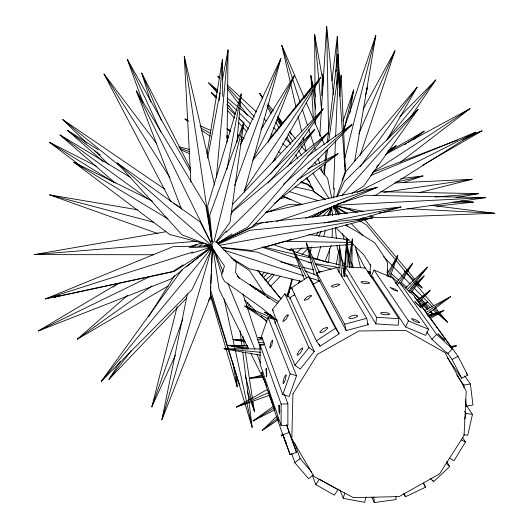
<?xml version="1.0" encoding="UTF-8"?>
<svg xmlns="http://www.w3.org/2000/svg" width="529" height="529" viewBox="0 0 529 529"><rect width="100%" height="100%" fill="white"/><g stroke="black" fill="none" stroke-linecap="round" stroke-linejoin="round"><path stroke-width="0.79" d="M284.476 394.561L287.875 403.799L287.875 425.303L281.13 425.574L260.096 364.203L260.023 344.749L264.573 344.591M227.08 142.169L228.059 49.891L222.411 79.78M339.029 272.918L339.38 244.901L344.538 276.713M351.811 267.674L352.347 238.956L348.651 260.777M332.166 237.468L332.351 228.468M332.622 215.376L332.655 213.736M387.215 275.966L387.585 262.939L385.218 258.278L374.744 242.804L355.237 230.525L345.463 225.182M336.788 84.713L337.786 54.295L339.889 87.206M336.08 71.838L336.166 69.365M336.226 67.719L337.297 36.389L331.981 80.593M321.692 95.531L322.445 74.139L323.464 82.326M210.813 286.149L210.37 296.875L161.9 419.728L187.411 293.866M210.912 283.676L211.322 273.771M211.421 271.298L212.38 248.2M333.482 189.137L335.479 140.707M335.644 136.601L338.282 72.579L342.375 131.728M212.367 248.167L210.502 289.68L252.174 427.353L249.007 402.073M369.877 275.179L370.485 264.467M333.739 197.972L334.341 188.073M339.902 96.562L341.205 75.125L343.645 130.987M319.754 135.973L326.671 26.45L333.422 94.572M221.572 65.748L221.744 63.275L221.77 65.748M219.462 100.556L222.418 59.46L206.971 154.025M344.333 276.323L346.998 240.345L349.497 267.257L346.852 238.467L343.89 274.445M328.582 262.622L329.66 248.623M344.326 272.389L344.472 270.742M344.974 264.989L345.192 262.523M236.866 142.374L241.211 93.931L207.646 206.052L211.984 241.674M349.768 267.654L352.347 238.956M216.354 177.79L228.059 49.891M209.993 246.653L210.158 245.013L224.448 266.041L221.572 275.543L224.422 281.223L261.015 307.395L277.136 320.805M345.457 266.748L344.829 272.68L375.848 323.9L398.185 325.256L398.932 318.696L365.539 268.058L345.457 266.748L376.575 317.321L375.848 323.9M324.634 164.05L323.847 170.602L324.475 172.983M325.031 160.77L326.3 150.124M327.187 142.751L337.786 54.295M212.519 244.127L209.735 214.986L243.849 122.166L230.016 222.246L216.017 241.958M324.039 175.046L325.732 162.853M326.069 160.413L327.656 149.026M328.674 141.706L338.282 72.579M339.248 88.145L341.205 75.125M349.814 113.378L353.689 89.884L343.076 121.148M354.582 161.821L375.821 35.489L343.625 129.995M336.299 264.507L338.672 250.686M207.606 158.125L219.971 92.701M226.921 169.419L241.211 93.931M309.419 256.605L309.749 254.991M310.245 252.571L311.402 246.924M464.766 419.047L466.029 413.4L464.66 411.35M466.042 404.89L472.457 414.366L467.742 435.307L463.735 434.712M343.956 129.876L353.689 89.884M213.749 242.566L243.849 122.166M175.403 355.144L151.823 406.9L177.129 306.76M344.723 158.614L375.821 35.489M366.048 496.949L364.633 502.338L343.281 498.384L344.683 492.982M365.281 95.928L367.576 87.206L366.2 90.188M287.809 296.729L292.477 279.252M244.253 192.113L280.859 58.587L240.371 144.933M161.9 419.728L211.792 248.094M317.043 259.329L320.706 246.673M323.682 236.384L325.514 230.055M329.865 215.019L331.696 208.691M286.949 296.333L292.054 278.902M360.09 155.599L395.011 50.652L363.079 109.364M268.044 317.466L261.471 336.206L282.751 394.601L289.151 396.486L296.551 375.729L273.804 319.205L268.044 317.466L290.143 373.824L282.751 394.601M151.823 406.9L182.882 318.822M366.194 91.074L367.576 87.206M389.926 277.275L397.735 255.547L387.096 274.167M234.592 185.626L280.859 58.587M342.005 180.356L345.153 171.978L342.541 134.187M336.404 197.072L345.47 172.877L343.711 132.627M294.064 295.149L294.646 293.608M298.422 283.584L299.586 280.502M308.599 256.591L309.465 254.284M310.338 251.969L310.92 250.429M325.004 261.723L331.167 245.516M268.263 142.308L294.289 75.561L260.883 129.572M287.353 295.612L290.831 287.273M358.788 133.791L395.011 50.652M318.789 236.43L321.129 231.147M328.159 215.296L331.167 208.505M388.008 276.528L397.735 255.547M337.462 196.418L344.412 181.46L418.003 109.377L363.74 186.01L351.977 193.495M374.089 270.068L371.51 275.53L405.545 326.948L425.713 335.346L428.616 329.303L392.26 277.738L374.089 270.068L408.441 320.885L428.616 329.303M405.545 326.948L408.441 320.885M212.4 247.288L191.888 289.793L101.27 381.369L181.983 269.744L212.096 247.05M253.193 159.117L294.289 75.561M287.485 295.678L289.78 291.334M308.771 92.568L311.918 86.782L268.276 140.549M272.918 162.039L320.62 77.432L252.789 160.261M316.428 235.273L318.438 231.715M327.669 215.349L332.086 207.527M386.858 140.192L417.15 87.166L345.206 172.355M230.948 214.41L232.628 211.567L328.132 132.686L247.592 227.331L217.598 243.042M400.268 283.914L412.514 263.482L395.613 283.537M210.357 249.205L211.203 247.817M462.796 437.886L465.434 442.032L454.027 460.673L449.134 458.127M274.862 323.226L276.998 319.747M289.799 298.878L291.082 296.795L294.627 294.798M186.777 297.867L108.934 379.405L120.4 361.287M148.623 316.699L174.643 275.596M304.201 98.473L311.918 86.782M315.793 484.637L319.41 479.168L337.978 489.709L334.361 495.157L315.793 484.637L312.434 475.426M243.915 190.89L320.62 77.432M297.298 147.036L323.226 108.789L232.436 204.452M371.768 174.292L374.545 170.186M376.403 167.455L378.261 164.717M410.729 116.863L435.77 79.945L399.904 116.545M282.982 434.296L281.203 435.989L282.605 433.952M246.19 305.345L248.081 302.641M206.865 245.489L207.811 244.14M397.339 284.919L412.514 263.482M360.143 166.655L417.15 87.166M287.564 166.622L314.748 129.44L231.451 212.103M108.934 379.405L131.179 350.78M210.562 248.643L211.574 247.341M408.838 291.129L427.465 267.178L405.439 288.027M410.947 292.735L424.113 275.867L410.802 288.199M272.316 309.716L284.86 293.826L289.647 297.338L314.286 351.448L300.254 369.083L294.931 365.228L272.316 309.716L273.513 310.596M294.931 365.228L308.962 347.573L284.86 293.826M270.438 174.061L323.226 108.789M387.539 138.638L435.77 79.945M101.27 381.369L212.228 247.188M246.633 307.785L249.278 304.625M267.257 283.127L274.134 274.908M209.081 246.547L210.139 245.291M261.511 275.814L264.725 272.038M216.004 242.818L226.313 230.981M268.091 183.014L314.748 129.44M281.203 435.989L282.823 434.13M342.032 195.479L418.003 109.377M407.006 289.872L427.465 267.178M409.129 292.325L424.113 275.867M418.856 302.495L430.057 290.547L416.845 300.346M396.862 285.124L399.494 282.38L413.724 295.486L452.388 348.862L447.679 353.722L431.922 339.294L426.758 331.888M263.382 277.606L267.965 272.871M289.74 250.376L291.459 248.604M322.974 216.044L331.571 207.163M431.922 339.294L436.637 334.421L399.494 282.38M307.647 156.042L351.983 124.5L252.439 226.61L217.75 243.525M247.956 308.956L250.865 306.026M270.068 286.705L280.542 276.164M302.072 254.502L309.055 247.479M226.048 232.456L328.132 132.686M423.332 304.704L424.516 303.553L421.091 305.815M278.029 419.881L262.225 430.408L276.991 416.092M422.129 307.065L427.472 302.013L421.236 305.96M430.242 478.441L433.568 481.694L449.663 466.558L446.754 461.599M199.393 246.408L203.01 243.089M265.029 280.476L272.461 273.943M296.61 252.703L302.185 247.803M417.705 301.358L430.057 290.547M168.189 285.958L77.274 339.195L127.681 295.281M283.524 184.185L351.983 124.5M388.63 152.107L396.181 145.706L387.79 150.785M413.89 139.438L424.179 131.159L387.155 152.531M182.545 269.883L171.046 279.008L38.346 330.929L118.509 283.266M186.38 266.834L211.302 247.056M262.225 430.408L277.712 418.188M313.241 475.035L308.572 478.712L294.832 462.683L300.095 458.524L294.587 443.004M274.511 203.275L338.011 153.708L307.938 168.777M209.193 298.561L211.15 297.034M313.366 217.161L318.577 213.088M421.289 306.079L424.516 303.553M400.585 162.092L469.937 108.71L385.33 154.514M421.553 306.509L427.472 302.013M426.949 314.543L450.516 296.716L424.377 310.735M388.266 151.631L396.181 145.706M316.249 216.864L328.192 208.128M274.974 409.744L253.054 420.958L273.109 406.55M77.274 339.195L151.896 286.037M207.692 246.289L209.041 245.33M205.212 251.262L209.233 248.412M113.014 287.128L114.363 286.182M115.712 285.243L117.742 283.835M404.566 144.781L406.596 143.372M407.952 142.433L424.179 131.159M317.03 216.533L329.904 207.712M217.558 243.386L231.993 233.871M208.366 300.247L211.131 298.435M291.486 287.763L308.599 276.548L311.872 281.448L339.102 333.753L320.012 346.231L316.368 340.828L291.486 287.763L292.722 289.594M373.99 171.429L469.937 108.71M316.368 340.828L335.479 328.33L308.599 276.548M183.173 264.824L172.95 271.483L45.408 298.931L172.857 246.712L211.653 245.74M297.291 180.131L338.011 153.708M212.063 247.003L174.22 271.476L54.15 297.285L57.211 296.042M426.281 312.315L450.516 296.716M370.809 175.469L475.743 132.184L376.39 194.837L374.016 195.38M253.054 420.958L274.134 407.958M430.454 318.518L443.891 310.483L428.55 316.216M311.978 217.168L326.003 209.048M422.863 165.068L482.018 130.828L469.699 135.51M269.638 395.223L236.298 407.138L267.079 389.602M313.062 284.41L319.45 280.813M193.085 246.197L196.689 244.2M447.785 353.425L452.07 359.469L458.054 356.295L467.682 375.081L461.724 378.242L447.164 357.518M217.657 243.446L221.281 241.594M231.431 236.403L232.879 235.656M253.179 225.275L256.803 223.423L263.343 222.729M357.148 192.391L475.743 132.184M38.346 330.929L150.302 276.383M429.799 316.051L437.205 312.447L427.769 315.423M429.118 317.618L443.891 310.483M462.657 140.106L482.018 130.828M217.796 243.558L261.729 222.603L401.008 206.984L357.544 219.813M404.024 493.835L405.472 496.771L425.501 487.202L423.537 483.023M236.298 407.138L269.248 392.313M218.014 244.233L249.602 230.313L373.005 217.736L251.943 250.422L221.73 247.44M305.583 218.365L377.342 187.292L265.346 212.532M428.093 316.177L437.205 312.447M372.727 172.368L457.387 140.192M286.844 425.071L296.452 452.321L290.117 454.669L282.784 434.818L289.145 432.464L286.414 424.714M282.784 434.818L261.604 372.575L263.032 372.052M266.385 212.513L288.146 204.637L301.199 204.743M203.969 246.144L207.851 244.782M276.568 221.439L377.342 187.292M402.728 182.743L422.969 175.945L400.889 178.623M190.209 246.666L202.786 242.626M54.15 297.285L59.645 295.526M191.551 253.338L211.964 246.805M337.171 204.154L365.116 195.247L485.721 197.634L378.909 213.002M45.408 298.931L192.873 251.969M207.771 247.222L211.693 245.972M265.082 247.109L285.627 241.045M287.207 240.576L291.162 239.412M316.831 272.871L344.663 324.224L366.663 318.332L368.177 324.68L346.211 330.572L318.24 278.604L316.831 272.871L336.556 267.628L366.663 318.332M263.753 377.342L249.8 378.248L262.609 374.988M418.637 192.748L472.066 179.298L394.469 182.988M450.873 347.255L456.474 345.84L450.754 346.303M451.872 347.163L454.259 346.568L450.966 346.76M279.292 198.93L284.906 197.588L287.366 197.866M395.646 182.254L422.969 175.945M343.929 202.217L346.303 201.675M324.184 222.907L401.008 206.984M219.257 245.383L373.005 217.736M465.48 404.778L466.399 406.146L472.946 404.989L470.4 383.975L464.713 375.974M456.758 374.982L463.834 385.125L470.4 383.975M153.529 254.733L34.24 254.601L165.848 231.735M455.991 197.548L478.712 193.634L380.754 191.729M249.8 378.248L262.774 376.159M450.761 346.713L456.474 345.84M451.812 346.938L454.259 346.568M383.77 192.338L472.066 179.298M266.385 211.818L271.278 211.15M371.96 497.3L374.274 502.55L396.122 499.568L395.857 496.473M436.551 206.125L473.395 202.111L460.316 200.855M265.796 222.471L268.243 222.206M270.696 221.949L272.329 221.777M34.24 254.601L196.702 241.25M435.083 197.033L478.712 193.634M287.24 249.529L353.808 244.299M334.936 205.305L485.721 197.634M188.998 247.711L211.931 246.593M260.023 344.749L281.111 404.057L287.875 403.799M430.824 205.292L494.76 213.286L375.94 217.73L369.672 215.839M341.066 275.92L347.619 275.867M452.784 202.223L473.395 202.111M260.546 355.23L224.025 348.776L260.909 348.902M245.41 341.879L233.236 339.611L243.975 339.704M257.193 339.816L262.973 339.863M244.338 348.439L228.184 345.503L247.109 345.688M284.688 241.343L351.322 242.461M247.136 348.915L230.221 345.272L247.506 345.847M407.634 208.684L494.76 213.286M376.575 317.321L398.932 318.696M291.036 199.38L289.409 199.241L282.645 196.153M343.195 271.126L344.829 271.271M368.587 273.394L370.221 273.539M224.025 348.776L260.916 352.321M228.184 345.503L237.223 346.462M233.236 339.611L244.715 340.841M258.648 342.336L264.388 342.951M262.589 338.712L258.615 337.608L262.701 338.064M221.677 247.678L257.378 252.154L300.994 269.261M308.837 234.578L348.968 239.756M230.221 345.272L248.187 347.632M466.029 413.4L472.457 414.366M308.586 262.483L311.026 262.887M315.086 263.561L339.453 267.608M342.699 268.15L344.326 268.421M367.873 272.336L370.313 272.739M158.045 233.653L49.614 194.87L137.494 209.762M259.21 344.452L263.263 345.212M334.09 205.55L363.648 211.382M258.615 337.608L262.662 338.448M294.918 186.916L312.533 190.751L325.256 199.724M263.078 246.891L310.358 257.967M312.758 258.529L339.201 264.731M342.408 265.479L344.815 266.041M367.252 271.298L370.452 272.051M280.806 262.007L299.295 266.411M302.509 267.178L313.763 269.863M318.59 271.013L321.804 271.774M301.947 281.554L249.04 268.679L230.895 257.616M178.756 146.665L189.878 149.575M210.899 245.311L169.842 234.539L73.888 162.277L152.405 201.093M49.614 194.87L153.906 222.332M300.571 182.406L306.899 184.284L313.386 189.395M290.143 373.824L296.551 375.729M357.915 212.294L335.188 205.444L338.752 208.79M289.138 191.544L318.306 200.689M261.895 247.195L311.462 262.966M315.396 264.216L331.134 269.228M223.727 250.091L303.706 275.827M309.194 277.593L320.171 281.13M273.433 244.656L310.258 256.757M312.606 257.524L328.278 262.675M179.285 147.961L189.389 151.605M211.984 246.263L181.943 234.85L117.226 162.958L200.167 221.995L212.01 245.112M301.061 181.632L307.951 184.29L313.016 188.516M304.823 270.755L317.83 275.86M274.518 318.432L264.705 312.361L270.788 314.927M266.623 320.627L244.696 306.073L277.249 320.118M282.631 196.014L302.218 204.472M188.39 121.339L184.971 119.025L187.987 120.361M200.041 125.717L210.588 130.398M226.412 137.421L227.92 138.089M180.409 149.575L189.428 153.688M349.054 209.167L355.713 212.235M226.597 135.576L228.812 136.661M82.193 167.085L49.376 142.255L96.238 166.159M461.235 439.83L465.434 442.032M264.705 312.361L273.433 317.016M244.696 306.073L267.826 318.742M227.206 128.811L230.075 130.412M237.23 134.432L239.379 135.636M241.528 136.839L244.391 138.446M184.971 119.025L187.855 120.638M200.822 127.919L210.912 133.579M370.445 276.098L373.262 277.705M255.619 289.423L249.946 284.688L278.829 301.814M334.242 205.576L347.573 213.571M359.502 220.725L366.518 224.937L413.301 281.157M73.888 162.277L167.931 218.9M115.236 183.034L59.975 134.921L130.736 177.592M173.896 203.625L180.971 207.89M227.014 136.515L228.416 137.361M49.376 142.255L113.755 182.373M103.254 161.722L67.375 130.26L98.044 149.641M345.701 213.557L333.29 205.391L341.093 213.914M277.163 303.21L238.91 277.672L235.577 272.574L236.311 262.43L215.687 241.257M233.15 259.746L249.602 270.703L264.936 294.131M227.172 128.871L230.591 131.192M237.422 135.827L238.791 136.76M241.522 138.611L242.89 139.544M201.384 130.154L210.271 136.184M86.921 143.24L62.739 119.574L164.988 189.349M325.295 199.638L313.975 191.498L307.058 177.526M226.69 136.985L228.019 137.943M249.946 284.688L264.659 295.308M266.669 296.756L269.34 298.687M59.975 134.921L147.941 198.977M308.962 347.573L314.286 351.448M67.375 130.26L100.312 154.971M414.981 282.559L422.188 288.014L416.356 281.084M216.235 98.05L211.23 92.549L216.46 96.556M226.928 104.563L229.546 106.56M227.139 128.917L230.366 131.457M240.695 139.59L242.632 141.111M62.739 119.574L121.644 167.574M217.274 92.793L208.677 82.822L217.591 90.161M227.146 98.024L237.977 106.937M239.247 107.989L253.265 119.521M271.099 134.201L273.01 135.774M282.565 143.637L287.022 147.307M387.036 270.021L388.901 271.642M390.772 273.255L398.873 280.244M401.366 282.4L406.973 287.24M411.331 291.01L420.052 298.541M421.302 299.619L430.646 307.686M433.139 309.842L447.468 322.214L435.374 307.686M117.226 162.958L212.129 246.011M436.637 334.421L452.388 348.862M219.442 78.345L217.941 76.374L219.747 78.041M226.994 84.726L256.565 112.009M263.806 118.688L266.219 120.916M273.46 127.595L277.084 130.941M285.528 138.737L290.963 143.743M211.23 92.549L216.678 97.587M226.981 107.096L234.856 114.37M239.101 118.284L242.13 121.081M386.878 272.104L388.088 273.222M389.906 274.901L397.782 282.162M414.743 297.801L417.163 300.036M418.981 301.709L427.458 309.531M429.885 311.766L432.305 314.001M404.308 271.04L405.505 272.171M406.695 273.301L413.843 280.092M415.635 281.792L422.188 288.014M263.64 292.993L264.831 294.131M335.855 227.768L363.899 254.958L370.723 265.743M94.592 150.745L108.749 164.605M244.662 300.214L255.838 311.158M261.134 316.342L267.013 322.101M208.677 82.822L217.518 91.504M226.941 100.768L236.959 110.614M239.32 112.928L250.515 123.931M278.796 151.717L280.568 153.456M289.998 162.72L291.175 163.878M305.907 178.352L309.439 181.824M446.35 463.298L449.663 466.558M333.991 205.913L335.141 207.097M351.269 223.622L362.795 235.431M383.532 256.684L392.168 265.538M393.318 266.722L402.536 276.164M403.687 277.348L410.028 283.842M414.055 287.974L422.122 296.24M423.273 297.417L432.491 306.866M434.216 308.638L447.468 322.214M411.879 291.267L419.127 299.183M420.238 300.399L428.04 308.929M430.269 311.363L432.504 313.796M227.364 110.27L234.592 118.212M238.486 122.483L246.831 131.648M217.941 76.374L219.595 78.213M227.318 86.816L239.458 100.331M240.563 101.561L254.356 116.916M262.08 125.518L263.184 126.742M226.954 104.015L235.55 113.986M238.777 117.729L248.451 128.944M274.253 158.865L275.325 160.115M300.095 458.524L311.713 472.106M362.801 217.432L363.866 218.689M364.924 219.952L414.769 279.193M414.875 283.048L433.8 305.788M237.25 275.827L239.353 278.366M270.319 315.76L272.415 318.293M258 270.894L280.932 298.779M277.672 116.942L282.87 123.323M289.627 131.622L295.341 138.644M298.984 143.114L300.022 144.391M301.583 146.308L305.736 151.413M314.576 162.271L316.653 164.823M319.252 168.017L327.57 178.227L331.776 198.203M257.669 270.339L280.952 298.918M421.527 299.361L428.635 308.447M430.666 311.045L432.702 313.637M262.615 98.513L259.812 93.488L262.827 97.376M267.853 103.869L273.381 111.004M277.904 116.843L282.426 122.675M289.456 131.761L291.466 134.353M227.444 88.865L238.949 103.995M239.948 105.311L247.453 115.177M170.94 201.78L104.008 73.987L156.862 143.822M458.054 356.295L418.862 302.224L419.953 304.354M466.254 373.09L467.682 375.081M446.727 352.374L447.679 353.722M333.627 205.887L339.122 213.921M346.449 224.633L347.817 226.643M335.479 328.33L339.102 333.753M259.812 93.488L262.523 97.627M267.495 105.225L272.018 112.128M276.984 119.726L281.051 125.942M104.008 73.987L170.06 177.876M277.434 117.107L281.831 124.064M287.988 133.791L292.828 141.441M298.541 150.474L301.623 155.341M313.056 173.413L328.893 198.441M338.858 214.457L333.72 206.085L338.243 213.954M181.507 209.127L136.31 90.843L205.867 205.96L211.805 241.667M304.565 279.788L292.887 249.847L313.677 284.404M367.351 323.279L368.177 324.68M142.936 102.593L127.277 59.301L190.83 171.925M267.423 107.129L271.02 113.596M275.827 122.212L279.028 127.952M432.782 480.259L433.568 481.694M423.577 483.585L425.501 487.202M452.07 359.469L461.724 378.242M150.831 102.11L141.746 73.088L190.738 168.963M355.786 249.853L365.116 268.243M248.438 348.637L219.099 289.482L213.108 248.987M250.634 353.074L261.637 375.259M262.371 376.741L265.3 382.659M277.573 117.967L281.21 125.32M287.035 137.084L290.679 144.437M295.771 154.732L297.596 158.409M136.31 90.843L211.025 242.758M292.887 249.847L306.595 277.904M403.825 493.293L405.472 496.771M318.961 343.995L320.012 346.231M127.277 59.301L160.836 132.071M314.332 274.868L306.311 242.93L319.595 273.017M290.289 82.233L281.812 45.342L303.877 96.906M306.146 102.216L313.611 119.653M314.259 121.167L324.317 144.675M141.746 73.088L161.325 120.361M339.453 253.662L337.271 248.332L336.973 245.092M341.013 257.464L344.756 266.603M214.311 250.369L223.066 271.714M227.754 283.147L254.938 349.471M256.816 354.046L260.566 363.192M283.306 435.711L283.035 435.036L286.123 443.474L285.012 440.333M339.929 489.986L343.281 498.384M272.825 404.46L271.84 401.855M270.207 397.266L271.615 401.246M283.557 436.385L284.774 439.685M261.604 372.575L266.861 386.825M289.145 432.464L296.452 452.321M270.941 399.415L269.935 396.578M247.235 391.315L250.283 399.838M251.116 402.159L254.442 411.456L252.822 400.85M291.605 453.313L294.832 462.683M306.311 242.93L317.473 275.569M268.249 390.574L274.915 410.12M277.315 417.15L278.651 421.058M285.581 441.384L290.117 454.669M242.99 294.064L260.566 348.194M213.716 249.523L221.625 273.784M333.541 206.178L336.318 214.827M342.375 233.699L344.141 239.201M345.906 244.709L346.409 246.283M347.923 250.997L349.689 256.499M351.454 262.007L353.22 267.509M281.812 45.342L300.221 102.752M302.238 109.04L307.534 125.558M308.797 129.486L313.842 145.217M314.596 147.578L315.608 150.725M318.127 158.588L319.642 163.302M320.905 167.237L322.67 172.738M210.397 293.165L239.868 385.74M210.383 295.427L237.164 386.844L236.417 374.512M245.291 375.445L251.394 399.455M251.797 401.055L254.442 411.456M344.663 324.224L346.211 330.572M355.349 246.157L360.547 267.714M190.883 181.85L184.29 56.524L214.576 185.005M290.652 83.84L296.002 107.096M298.025 115.917L301.709 131.952M303.005 137.566L303.739 140.774M304.294 143.18L306.132 151.201M311.627 88.76L310.854 75.574L313.36 86.849M313.895 89.269L315.502 96.516M213.187 248.954L214.066 252.988M224.124 299.004L235.061 349.047M235.418 350.667L246.534 401.524M246.884 403.138L252.174 427.353M232.621 361.71L237.164 386.844M314.973 85.751L314.669 34.676L322.452 78.497M242.956 336.378L243.459 339.638M243.704 341.271L244.332 345.351M245.33 351.884L252.445 398.397M184.29 56.524L211.607 239.505M310.854 75.574L312.579 87.801M312.93 90.247L315.575 108.994M331.511 206.422L332.655 215.402M240.12 331.134L241.958 345.814M242.163 347.441L242.368 349.074M242.778 352.334L248.809 400.446M463.834 385.125L464.131 387.552M465.613 399.679L466.399 406.146M333.363 206.198L333.587 208.631M335.393 228.078L336.371 238.605M314.669 34.676L321.639 110.931M373.791 497.121L374.274 502.55M339.38 244.901L341.688 276.204M344.624 161.266L344.941 166.199M311.865 92.879L313.413 119.256M337.297 36.389L339.658 84.27M322.445 74.139L322.974 85.685M326.671 26.45L328.621 134.386M346.998 240.345L347.222 266.623M222.418 59.46L222.729 96.45M314.98 87.404L315.165 117.888M315.172 119.534L315.205 124.474M346.852 238.467L346.859 243.419M281.111 404.057L281.13 425.574M292.921 393.9L291.829 438.753L314.087 476.642L353.359 497.657L399.124 496.599L439.513 473.924L464.072 435.479L466.221 391.149L445.015 352.612L405.73 330.427L358.907 330.969L317.466 354.291L292.921 393.9M266.001 369.176L266.517 376.78L266.814 373.844L266.219 368.356L266.001 369.176M278.869 405.888L278.876 410.901L279.444 414.081L279.795 411.026L279.12 405.062L278.869 405.888M286.11 375.722L285.078 380.609L283.319 383.565L283.002 382.705L284.027 377.838L285.779 374.876L286.11 375.722M272.693 340.716L271.708 345.245L270.094 348.089L269.81 347.335L270.795 342.818L272.402 339.975L272.693 340.716M302.72 348.717L300.465 352.962L297.43 355.382L297.086 354.562L299.341 350.324L302.37 347.903L302.72 348.717M288.206 315.363L286.07 319.291L283.26 321.619L282.955 320.898L285.085 316.983L287.895 314.656L288.206 315.363M327.458 328.04C325.924 330.526 323.193 332.463 320.25 332.754L319.873 331.967L323.04 328.747L327.067 327.259L327.458 328.04M311.33 295.989L308.334 298.964L304.585 300.399L304.254 299.712L307.243 296.749L310.986 295.308L311.33 295.989M357.505 316.091C355.349 318.121 352.069 318.729 349.206 318.313L348.783 317.552C350.939 315.535 354.205 314.92 357.068 315.337L357.505 316.091M339.446 284.827L335.981 286.606L333.462 287.042L331.676 286.897L331.299 286.229L332.483 285.29L337.271 284.02L339.063 284.159L339.446 284.827M389.41 314.233L385.734 314.821L382.97 314.424L380.973 313.71L380.496 312.956L381.72 312.447L386.924 312.771L388.921 313.479L389.41 314.233M369.328 283.141L365.85 283.63L363.271 283.266L361.419 282.631L361.009 281.977L362.18 281.54L367.053 281.851L368.905 282.479L369.328 283.141M419.523 322.604C416.574 322.379 413.341 320.905 411.39 318.663C414.346 318.901 417.566 320.376 419.523 322.604M397.577 291.076L394.522 290.322L389.972 287.406L395.375 289.29L397.577 291.076M444.472 340.173L437.966 333.938L444.472 340.173M421.018 307.647L414.934 301.821L421.018 307.647"/></g></svg>
